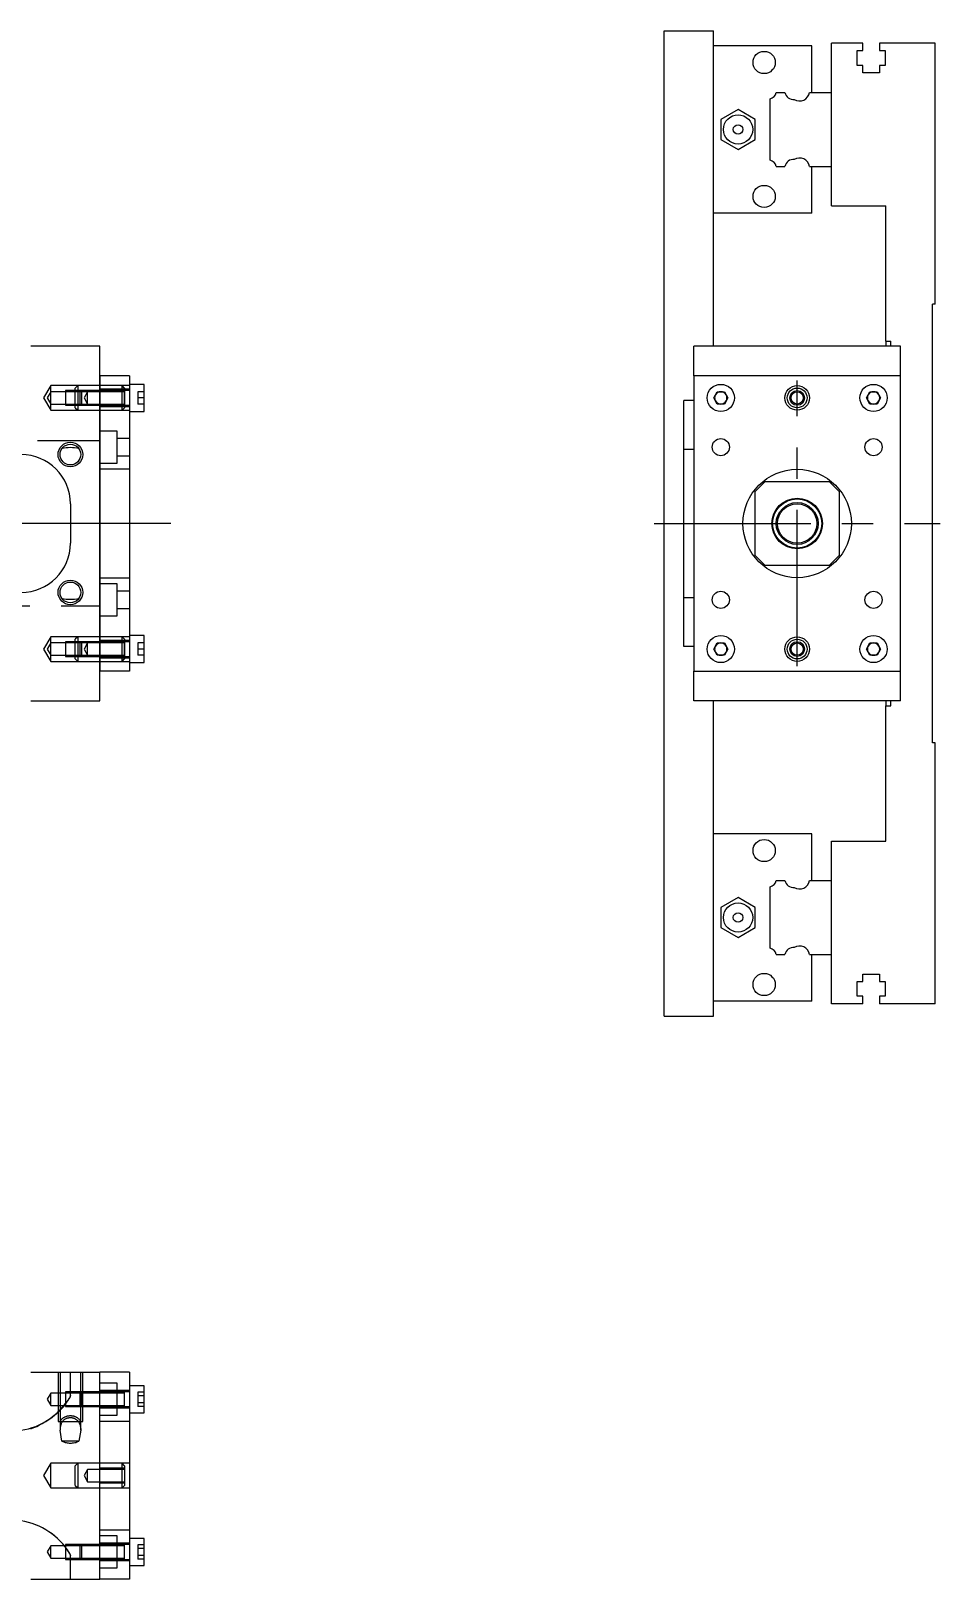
# Model space of a CAD drawing. Extents: x -10 to 540, y -253 to 102.
# Drawn here: x 355 to 539.5, y -214.3 to 100 of the extents above; entities that cross this region are included whole.
import ezdxf

# ---------------------------------------------------------------- set-up
doc = ezdxf.new("R2010")
doc.units = 0
doc.linetypes.add('CENTER', pattern=[50.8, 31.75, -6.35, 6.35, -6.35])
doc.linetypes.add('DASHED', pattern=[19.05, 12.7, -6.35])
doc.layers.get('0').update_dxf_attribs({"linetype": 'CONTINUOUS'})
doc.layers.add('CENTER', color=1, linetype='CENTER')

msp = doc.modelspace()

# ---------------------------------------------------------------- linework, layer by layer
at = {"color": 7, "linetype": 'CONTINUOUS'}
for p, q in [((483.53, -100), (483.53, 100)), ((483.53, 100), (493.53, 100)), ((493.53, 36), (493.53, 100)), ((517.53, 87.5), (517.53, 97.5)), ((523.83, 97.5), (517.53, 97.5)), ((523.83, 96), (523.83, 97.5)), ((527.23, 97.5), (527.23, 96)), ((538.53, 97.5), (527.23, 97.5)), ((538.53, 44.5), (538.53, 97.5)), ((513.53, 97), (493.53, 97)), ((513.53, 87.5), (513.53, 97)), ((522.68, 96), (523.83, 96)), ((522.68, 93), (522.68, 96)), ((527.23, 96), (528.38, 96)), ((528.38, 96), (528.38, 93)), ((523.83, 93), (522.68, 93)), ((523.83, 91.5), (523.83, 93)), ((527.23, 91.5), (523.83, 91.5)), ((527.23, 93), (527.23, 91.5)), ((528.38, 93), (527.23, 93)), ((505.03, 73.752272), (505.03, 86.247728)), ((506.282272, 87.5), (508.05668, 87.5)), ((513.007372, 87.5), (517.53, 87.5)), ((517.53, 72.5), (517.53, 87.5)), ((517.53, 72.5), (517.53, 87.5)), ((495.02996, 82.020726), (495.029959, 77.979274)), ((498.52996, 84.041452), (495.02996, 82.020726)), ((502.029959, 82.020726), (498.52996, 84.041452)), ((502.029959, 77.979274), (502.029959, 82.020726)), ((495.029959, 77.979274), (498.52996, 75.958548)), ((498.52996, 75.958548), (502.029959, 77.979274)), ((506.282272, 72.5), (508.05668, 72.5)), ((513.007372, 72.5), (517.53, 72.5)), ((513.53, 63), (513.53, 72.5)), ((517.53, 64.5), (517.53, 72.5)), ((513.53, 63), (493.53, 63)), ((517.53, 64.5), (528.53, 64.5)), ((528.53, 37), (528.53, 64.5)), ((538.53, 44.5), (538.03, 44.5)), ((538.03, -44.5), (538.03, 44.5)), ((369, 36), (355, 36)), ((369, 30), (369, 36)), ((531.53, 36), (489.53, 36)), ((489.53, 30), (489.53, 36)), ((528.53, 37), (529.53, 37)), ((528.53, 37), (528.53, 36)), ((529.53, 36), (529.53, 37)), ((531.53, 30), (531.53, 36)), ((375, 30), (369, 30)), ((369, 30), (369, -30)), ((369, -30), (369, 30)), ((375, 30), (375, -30)), ((489.53, 30), (489.53, -30)), ((531.53, 30), (489.53, 30)), ((531.53, -30), (531.53, 30)), ((378, 28.25), (375, 28.25)), ((378, 22.75), (378, 28.25)), ((493.586624, 25.5), (494.308312, 26.75)), ((494.308312, 24.25), (493.586624, 25.5)), ((494.308312, 26.75), (495.751688, 26.75)), ((495.751688, 26.75), (496.473376, 25.5)), ((496.473376, 25.5), (495.751688, 24.25)), ((524.586624, 25.5), (525.308312, 26.75)), ((525.308312, 24.25), (524.586624, 25.5)), ((525.308312, 26.75), (526.751688, 26.75)), ((526.751688, 26.75), (527.473376, 25.5)), ((527.473376, 25.5), (526.751688, 24.25)), ((375, 22.75), (378, 22.75)), ((489.53, 25), (487.53, 25)), ((487.53, -25), (487.53, 25)), ((495.751688, 24.25), (494.308312, 24.25)), ((526.751688, 24.25), (525.308312, 24.25)), ((489.53, 15), (487.53, 15)), ((504.03, 8.5), (502.03, 6.5)), ((502.03, -6.5), (502.03, 6.5)), ((504.03, 8.5), (517.03, 8.5)), ((519.03, 6.5), (517.03, 8.5)), ((519.03, 6.5), (519.03, -6.5)), ((363, 4), (363, -4)), ((502.03, -6.5), (504.03, -8.5)), ((517.03, -8.5), (504.03, -8.5)), ((517.03, -8.5), (519.03, -6.5)), ((487.53, -15), (489.53, -15)), ((378, -22.75), (375, -22.75)), ((378, -28.25), (378, -22.75)), ((489.53, -25), (487.53, -25)), ((493.586624, -25.5), (494.308312, -24.25)), ((494.308312, -24.25), (495.751688, -24.25)), ((495.751688, -24.25), (496.473376, -25.5)), ((524.586624, -25.5), (525.308312, -24.25)), ((525.308312, -24.25), (526.751688, -24.25)), ((526.751688, -24.25), (527.473376, -25.5)), ((375, -28.25), (378, -28.25)), ((494.308312, -26.75), (493.586624, -25.5)), ((495.751688, -26.75), (494.308312, -26.75)), ((496.473376, -25.5), (495.751688, -26.75)), ((508.53, -26.999994), (508.53, -27.001024)), ((525.308312, -26.75), (524.586624, -25.5)), ((526.751688, -26.75), (525.308312, -26.75)), ((527.473376, -25.5), (526.751688, -26.75)), ((375, -30), (369, -30)), ((369, -36), (369, -30)), ((489.53, -30), (531.53, -30)), ((489.53, -36), (489.53, -30)), ((531.53, -36), (531.53, -30)), ((355, -36), (369, -36)), ((531.53, -36), (489.53, -36)), ((493.53, -100), (493.53, -36)), ((528.53, -36), (528.53, -37)), ((528.53, -64.5), (528.53, -37)), ((528.53, -37), (529.53, -37)), ((529.53, -37), (529.53, -36)), ((538.53, -44.5), (538.03, -44.5)), ((538.53, -97.5), (538.53, -44.5)), ((513.53, -63), (493.53, -63)), ((513.53, -72.5), (513.53, -63)), ((517.53, -72.5), (517.53, -64.5)), ((517.53, -64.5), (528.53, -64.5)), ((505.03, -86.247728), (505.03, -73.752272)), ((506.282272, -72.5), (508.05668, -72.5)), ((513.007372, -72.5), (517.53, -72.5)), ((517.53, -87.5), (517.53, -72.5)), ((517.53, -87.5), (517.53, -72.5)), ((495.02996, -77.979274), (495.029959, -82.020726)), ((498.52996, -75.958548), (495.02996, -77.979274)), ((502.029959, -77.979274), (498.52996, -75.958548)), ((502.029959, -82.020726), (502.029959, -77.979274)), ((495.029959, -82.020726), (498.52996, -84.041452)), ((498.52996, -84.041452), (502.029959, -82.020726)), ((506.282272, -87.5), (508.05668, -87.5)), ((513.007372, -87.5), (517.53, -87.5)), ((513.53, -97), (513.53, -87.5)), ((517.53, -97.5), (517.53, -87.5)), ((522.68, -93), (523.83, -93)), ((522.68, -96), (522.68, -93)), ((523.83, -91.5), (527.23, -91.5)), ((523.83, -93), (523.83, -91.5)), ((527.23, -91.5), (527.23, -93)), ((527.23, -93), (528.38, -93)), ((528.38, -93), (528.38, -96)), ((513.53, -97), (493.53, -97)), ((523.83, -96), (522.68, -96)), ((523.83, -97.5), (523.83, -96)), ((527.23, -96), (527.23, -97.5)), ((528.38, -96), (527.23, -96)), ((483.53, -100), (493.53, -100)), ((523.83, -97.5), (517.53, -97.5)), ((538.53, -97.5), (527.23, -97.5)), ((355, -172.31), (369, -172.31)), ((375, -172.31), (369, -172.31)), ((369, -214.31), (369, -172.31)), ((375, -172.31), (375, -214.31)), ((378, -175.06), (375, -175.06)), ((378, -180.56), (378, -175.06)), ((375, -180.56), (378, -180.56)), ((378, -206.06), (375, -206.06)), ((378, -211.56), (378, -206.06)), ((375, -211.56), (378, -211.56)), ((355, -214.31), (369, -214.31)), ((375, -214.31), (369, -214.31))]:
    msp.add_line(p, q, dxfattribs=at)
at = {"color": 3, "linetype": 'DASHED'}
for p, q in [((359, 28), (357.556624, 25.5)), ((357.556624, 25.5), (359, 23)), ((359, 26.75), (358.278312, 25.5)), ((358.278312, 25.5), (359, 24.25)), ((359, 26.75), (359, 28)), ((364.5, 28), (359, 28)), ((359, 24.25), (359, 26.75)), ((362, 26.75), (359, 26.75)), ((362, 26.999994), (362, 24.000006)), ((365.25, 26.999994), (362, 26.999994)), ((365, 26.75), (362, 26.75)), ((364.5, 28), (364, 27.5)), ((364, 23.5), (364, 27.5)), ((364.5, 28), (364.5, 23)), ((369, 28), (364.5, 28)), ((365.25, 27), (365, 26.75)), ((365, 24.25), (365, 26.75)), ((369, 26.75), (365, 26.75)), ((365.25, 27), (365.25, 24)), ((369, 27), (365.25, 27)), ((369, 26.999994), (365.25, 26.999994)), ((366.5, 26.75), (365.778312, 25.5)), ((365.778312, 25.5), (366.5, 24.25)), ((366.5, 24.25), (366.5, 26.75)), ((373.5, 28), (369, 28)), ((375, 27.25), (369, 27.25)), ((374, 27), (369, 27)), ((374, 26.75), (369, 26.75)), ((373.5, 27), (373.5, 28)), ((374, 27.5), (373.5, 28)), ((375, 28), (373.5, 28)), ((373.5, 26.75), (373.5, 27)), ((373.5, 24.25), (373.5, 26.75)), ((374, 27), (373.995, 27)), ((374, 27.5), (374, 27.140536)), ((374, 27.140536), (374, 27)), ((374, 23.999994), (374, 27.000006)), ((374, 24.00051), (374, 27.000006)), ((374, 26.875392), (374, 27)), ((374, 27), (374, 26.875392)), ((374.005, 27), (374, 27)), ((375, 27), (374, 27)), ((374, 24.124608), (374, 26.875392)), ((374, 26.875392), (374, 25.498804)), ((374, 25.498804), (374, 24.124608)), ((376.7, 26.75), (376.7, 25.5)), ((378, 26.75), (376.7, 26.75)), ((378, 25.5), (376.7, 25.5)), ((376.7, 25.5), (376.7, 24.25)), ((359, 23), (359, 24.25)), ((359, 24.25), (362, 24.25)), ((359, 23), (364.5, 23)), ((362, 24.25), (365, 24.25)), ((362, 24.000006), (365.25, 24.000006)), ((364, 23.5), (364.5, 23)), ((364.5, 23), (369, 23)), ((365, 24.25), (369, 24.25)), ((365, 24.25), (365.25, 24)), ((365.25, 24.000006), (369, 24.000006)), ((365.25, 24), (369, 24)), ((369, 24.25), (374, 24.25)), ((369, 24), (374, 24)), ((369, 23.75), (375, 23.75)), ((369, 23), (373.5, 23)), ((373.5, 24), (373.5, 24.25)), ((373.5, 23), (373.5, 24)), ((373.5, 23), (374, 23.5)), ((373.5, 23), (375, 23)), ((373.995, 24), (374, 24)), ((374, 24), (374, 24.124608)), ((374, 24.124608), (374, 24)), ((374, 23.999994), (374, 24.00051)), ((374, 24), (374, 23.859464)), ((374, 24), (374.005, 24)), ((374, 24), (375, 24)), ((374, 23.859464), (374, 23.5)), ((378, 24.25), (376.7, 24.25)), ((369, 16.75), (323, 16.75)), ((372.5, 18.75), (369, 18.75)), ((372.5, 12.25), (372.5, 18.75)), ((375, 17.25), (372.5, 17.25)), ((372.5, 13.75), (375, 13.75)), ((369, 12.25), (372.5, 12.25)), ((375, 11), (369, 11)), ((369, -11), (375, -11)), ((372.5, -12.25), (369, -12.25)), ((372.5, -18.75), (372.5, -12.25)), ((375, -13.75), (372.5, -13.75)), ((323, -16.75), (369, -16.75)), ((369, -18.75), (372.5, -18.75)), ((372.5, -17.25), (375, -17.25)), ((359, -23), (357.556624, -25.5)), ((359, -24.25), (358.278312, -25.5)), ((359, -24.25), (359, -23)), ((364.5, -23), (359, -23)), ((359, -26.75), (359, -24.25)), ((362, -24.25), (359, -24.25)), ((362, -24.000006), (362, -26.999994)), ((365.25, -24.000006), (362, -24.000006)), ((365, -24.25), (362, -24.25)), ((364.5, -23), (364, -23.5)), ((364, -27.5), (364, -23.5)), ((364.5, -23), (364.5, -28)), ((369, -23), (364.5, -23)), ((365.25, -24), (365, -24.25)), ((365, -26.75), (365, -24.25)), ((369, -24.25), (365, -24.25)), ((365.25, -24), (365.25, -27)), ((369, -24), (365.25, -24)), ((369, -24.000006), (365.25, -24.000006)), ((366.5, -24.25), (365.778312, -25.5)), ((366.5, -26.75), (366.5, -24.25)), ((373.5, -23), (369, -23)), ((375, -23.75), (369, -23.75)), ((374, -24), (369, -24)), ((374, -24.25), (369, -24.25)), ((373.5, -24), (373.5, -23)), ((374, -23.5), (373.5, -23)), ((375, -23), (373.5, -23)), ((373.5, -24.25), (373.5, -24)), ((373.5, -26.75), (373.5, -24.25)), ((374, -24), (373.995, -24)), ((374, -23.5), (374, -23.859464)), ((374, -23.859464), (374, -24)), ((374, -26.99949), (374, -23.999994)), ((374, -24.124608), (374, -24)), ((374, -24), (374, -24.124608)), ((374.005, -24), (374, -24)), ((375, -24), (374, -24)), ((374, -26.875392), (374, -24.124608)), ((374, -24.124608), (374, -25.501196)), ((376.7, -24.25), (376.7, -25.5)), ((378, -24.25), (376.7, -24.25)), ((357.556624, -25.5), (359, -28)), ((358.278312, -25.5), (359, -26.75)), ((359, -28), (359, -26.75)), ((359, -26.75), (362, -26.75)), ((359, -28), (364.5, -28)), ((362, -26.75), (365, -26.75)), ((362, -26.999994), (365.25, -26.999994)), ((364, -27.5), (364.5, -28)), ((364.5, -28), (369, -28)), ((365, -26.75), (369, -26.75)), ((365, -26.75), (365.25, -27)), ((365.25, -26.999994), (369, -26.999994)), ((365.25, -27), (369, -27)), ((365.778312, -25.5), (366.5, -26.75)), ((369, -26.75), (374, -26.75)), ((369, -27), (374, -27)), ((369, -27.25), (375, -27.25)), ((369, -28), (373.5, -28)), ((373.5, -27), (373.5, -26.75)), ((373.5, -28), (373.5, -27)), ((373.5, -28), (374, -27.5)), ((373.5, -28), (375, -28)), ((373.995, -27), (374, -27)), ((374, -25.501196), (374, -26.875392)), ((374, -27), (374, -26.875392)), ((374, -26.875392), (374, -27)), ((374, -27.000006), (374, -26.99949)), ((374, -27), (374, -27.140536)), ((374, -27), (374.005, -27)), ((374, -27), (375, -27)), ((374, -27.140536), (374, -27.5)), ((378, -25.5), (376.7, -25.5)), ((376.7, -25.5), (376.7, -26.75)), ((378, -26.75), (376.7, -26.75)), ((360.500006, -172.31), (360.500006, -182.31)), ((360.9, -172.31), (365.1, -172.31)), ((360.9, -172.31), (360.9, -182.31)), ((363, -177.044622), (363, -172.31)), ((365.1, -182.31), (365.1, -172.31)), ((365.499994, -182.31), (365.499994, -172.31)), ((372.5, -174.56), (369, -174.56)), ((372.5, -181.06), (372.5, -174.56)), ((359, -176.56), (358.278312, -177.81)), ((358.278312, -177.81), (359, -179.06)), ((359, -179.06), (359, -176.56)), ((362, -176.56), (359, -176.56)), ((359, -179.06), (362, -179.06)), ((362, -176.310006), (362, -179.309994)), ((365.25, -176.310006), (362, -176.310006)), ((365, -176.56), (362, -176.56)), ((362, -179.06), (365, -179.06)), ((362.840926, -177.587602), (362.9594, -177.292522)), ((362.96689, -177.266202), (362.86994, -177.52654)), ((362.9594, -177.292522), (363, -177.044622)), ((363, -177.044622), (362.96689, -177.266202)), ((365.25, -176.31), (365, -176.56)), ((365, -179.06), (365, -176.56)), ((369, -176.56), (365, -176.56)), ((365, -179.06), (369, -179.06)), ((365, -179.06), (365.25, -179.31)), ((365.25, -176.31), (365.25, -179.31)), ((369, -176.31), (365.25, -176.31)), ((369, -176.310006), (365.25, -176.310006)), ((375, -176.06), (369, -176.06)), ((374, -176.31), (369, -176.31)), ((374, -176.56), (369, -176.56)), ((369, -179.06), (374, -179.06)), ((374, -176.31), (373.995, -176.31)), ((374, -177.81), (374, -176.309994)), ((374, -179.310006), (374, -176.309994)), ((374, -177.679962), (374, -176.309994)), ((374, -176.434678), (374, -176.31)), ((374.005, -176.31), (374, -176.31)), ((375, -176.31), (374, -176.31)), ((374, -177.679964), (374, -176.434678)), ((374, -177.813062), (374, -177.679962)), ((374, -177.813062), (374, -177.679964)), ((374, -179.310006), (374, -177.813062)), ((374, -178.010046), (374, -177.813062)), ((374, -179.18533), (374, -178.010046)), ((376.7, -176.366624), (376.7, -177.088312)), ((378, -176.366624), (376.7, -176.366624)), ((378, -177.088312), (376.7, -177.088312)), ((376.7, -177.088312), (376.7, -178.531688)), ((378, -178.531688), (376.7, -178.531688)), ((376.7, -178.531688), (376.7, -179.253376)), ((360.907628, -182.31), (360.969086, -182.20795)), ((360.969086, -182.20795), (361.036096, -182.108238)), ((361.036096, -182.108238), (361.108724, -182.01125)), ((361.108724, -182.01125), (361.18703, -181.91737)), ((361.18703, -181.91737), (361.271082, -181.826986)), ((361.271082, -181.826986), (361.360942, -181.74048)), ((361.360942, -181.74048), (361.456672, -181.658242)), ((361.406876, -182.31), (361.472652, -182.226722)), ((361.456672, -181.658242), (361.530808, -181.600758)), ((361.472652, -182.226722), (361.54368, -182.146042)), ((361.530808, -181.600758), (361.608482, -181.545662)), ((361.54368, -182.146042), (361.619948, -182.0684)), ((361.608482, -181.545662), (361.689542, -181.493172)), ((361.619948, -182.0684), (361.70144, -181.99423)), ((361.689542, -181.493172), (361.773834, -181.44351)), ((361.70144, -181.99423), (361.788144, -181.923974)), ((361.773834, -181.44351), (361.861204, -181.396894)), ((361.788144, -181.923974), (361.880046, -181.858064)), ((361.861204, -181.396894), (361.951502, -181.353544)), ((361.880046, -181.858064), (361.954118, -181.810656)), ((361.951502, -181.353544), (362.044572, -181.313684)), ((361.954118, -181.810656), (362.03135, -181.766094)), ((362, -179.309994), (365.25, -179.309994)), ((362.03135, -181.766094), (362.111578, -181.724638)), ((362.044572, -181.313684), (362.12908, -181.281524)), ((362.111578, -181.724638), (362.175344, -181.694968)), ((362.12908, -181.281524), (362.216032, -181.252168)), ((362.175344, -181.694968), (362.240858, -181.667316)), ((362.216032, -181.252168), (362.305116, -181.225736)), ((362.240858, -181.667316), (362.307978, -181.6418)), ((362.305116, -181.225736), (362.396024, -181.202342)), ((362.307978, -181.6418), (362.376556, -181.618542)), ((362.376556, -181.618542), (362.444896, -181.598084)), ((362.396024, -181.202342), (362.488448, -181.182106)), ((362.444896, -181.598084), (362.514554, -181.579902)), ((362.488448, -181.182106), (362.582076, -181.165144)), ((362.514554, -181.579902), (362.585318, -181.564088)), ((362.582076, -181.165144), (362.6766, -181.151574)), ((362.585318, -181.564088), (362.656978, -181.55073)), ((362.656978, -181.55073), (362.732334, -181.539516)), ((362.6766, -181.151574), (362.77171, -181.141514)), ((362.732334, -181.539516), (362.808494, -181.531048)), ((362.77171, -181.141514), (362.864904, -181.135142)), ((362.808494, -181.531048), (362.885162, -181.525372)), ((362.864904, -181.135142), (362.958756, -181.1321)), ((362.885162, -181.525372), (362.96204, -181.522534)), ((362.958756, -181.1321), (363.052902, -181.132368)), ((362.96204, -181.522534), (363.025968, -181.522356)), ((363.025968, -181.522356), (363.089908, -181.524142)), ((363.052902, -181.132368), (363.146974, -181.135924)), ((363.089908, -181.524142), (363.15368, -181.527882)), ((363.146974, -181.135924), (363.240604, -181.14275)), ((363.15368, -181.527882), (363.21711, -181.53356)), ((363.21711, -181.53356), (363.282064, -181.541436)), ((363.240604, -181.14275), (363.333426, -181.152822)), ((363.282064, -181.541436), (363.346536, -181.551334)), ((363.333426, -181.152822), (363.425072, -181.16612)), ((363.346536, -181.551334), (363.410354, -181.563204)), ((363.410354, -181.563204), (363.473348, -181.576996)), ((363.425072, -181.16612), (363.52405, -181.18437)), ((363.473348, -181.576996), (363.552576, -181.597398)), ((363.52405, -181.18437), (363.621698, -181.206386)), ((363.552576, -181.597398), (363.630374, -181.620842)), ((363.621698, -181.206386), (363.717682, -181.232008)), ((363.630374, -181.620842), (363.706522, -181.647168)), ((363.706522, -181.647168), (363.780796, -181.676218)), ((363.717682, -181.232008), (363.811672, -181.261076)), ((363.780796, -181.676218), (363.852978, -181.70783)), ((363.811672, -181.261076), (363.90333, -181.29343)), ((363.852978, -181.70783), (363.922846, -181.741844)), ((363.90333, -181.29343), (363.992326, -181.32891)), ((363.922846, -181.741844), (363.993214, -181.779754)), ((363.992326, -181.32891), (364.085662, -181.37077)), ((363.993214, -181.779754), (364.061216, -181.820088)), ((364.061216, -181.820088), (364.126752, -181.862668)), ((364.085662, -181.37077), (364.176062, -181.416126)), ((364.126752, -181.862668), (364.189732, -181.907316)), ((364.176062, -181.416126), (364.263364, -181.46475)), ((364.189732, -181.907316), (364.272016, -181.97174)), ((364.263364, -181.46475), (364.347404, -181.51641)), ((364.272016, -181.97174), (364.34967, -182.039612)), ((364.347404, -181.51641), (364.428022, -181.570876)), ((364.34967, -182.039612), (364.42265, -182.110546)), ((364.42265, -182.110546), (364.482862, -182.17506)), ((364.428022, -181.570876), (364.505054, -181.627916)), ((364.482862, -182.17506), (364.539674, -182.241612)), ((364.505054, -181.627916), (364.608234, -181.712994)), ((364.539674, -182.241612), (364.593124, -182.31)), ((364.608234, -181.712994), (364.70488, -181.80296)), ((364.70488, -181.80296), (364.795058, -181.897352)), ((364.795058, -181.897352), (364.87883, -181.995712)), ((364.87883, -181.995712), (364.956264, -182.097578)), ((364.956264, -182.097578), (365.027422, -182.202494)), ((365.027422, -182.202494), (365.092372, -182.31)), ((365.25, -179.309994), (369, -179.309994)), ((365.25, -179.31), (369, -179.31)), ((369, -179.31), (374, -179.31)), ((369, -179.56), (375, -179.56)), ((369, -181.06), (372.5, -181.06)), ((373.995, -179.31), (374, -179.31)), ((374, -179.31), (374, -179.18533)), ((374, -179.31), (374.005, -179.31)), ((374, -179.31), (375, -179.31)), ((378, -179.253376), (376.7, -179.253376)), ((360.500006, -182.31), (365.499994, -182.31)), ((360.9, -182.31), (360.9, -184.115886)), ((361.28872, -186.31), (360.9, -184.115388)), ((361.13103, -182.800114), (361.252108, -182.54899)), ((361.252108, -182.54899), (361.406876, -182.31)), ((364.593124, -182.31), (364.655346, -182.397862)), ((364.655346, -182.397862), (364.712702, -182.488234)), ((365.1, -184.114916), (364.71128, -186.31)), ((364.712702, -182.488234), (364.765332, -182.58083)), ((364.765332, -182.58083), (364.813372, -182.675362)), ((364.813372, -182.675362), (364.8719, -182.80724)), ((364.8719, -182.80724), (364.92278, -182.9422)), ((364.92278, -182.9422), (364.966392, -183.079764)), ((364.966392, -183.079764), (365.010876, -183.252894)), ((365.010876, -183.252894), (365.045674, -183.429318)), ((365.045674, -183.429318), (365.071382, -183.608488)), ((365.071382, -183.608488), (365.0886, -183.789854)), ((365.0886, -183.789854), (365.099466, -184.041366)), ((365.099466, -184.041366), (365.1, -184.114916)), ((365.1, -184.115234), (365.1, -182.31)), ((365.1, -184.115886), (365.1, -184.115234)), ((375, -182.31), (369, -182.31)), ((364.71128, -186.31), (361.28872, -186.31)), ((359, -190.81), (357.556624, -193.31)), ((359, -195.81), (359, -190.81)), ((364.5, -190.81), (359, -190.81)), ((364.5, -190.81), (364, -191.31)), ((364, -195.31), (364, -191.31)), ((364.5, -190.81), (364.5, -195.81)), ((369, -190.81), (364.5, -190.81)), ((373.5, -190.81), (369, -190.81)), ((373.5, -195.81), (373.5, -190.81)), ((374, -191.31), (373.5, -190.81)), ((375, -190.81), (373.5, -190.81)), ((374, -191.31), (374, -195.31)), ((357.556624, -193.31), (359, -195.81)), ((366.5, -192.06), (365.778312, -193.31)), ((365.778312, -193.31), (366.5, -194.56)), ((366.5, -194.56), (366.5, -192.06)), ((369, -192.06), (366.5, -192.06)), ((366.5, -194.56), (369, -194.56)), ((374, -191.810006), (369, -191.810006)), ((374, -192.06), (369, -192.06)), ((369, -194.56), (374, -194.56)), ((369, -194.809994), (374, -194.809994)), ((359, -195.81), (364.5, -195.81)), ((364, -195.31), (364.5, -195.81)), ((364.5, -195.81), (369, -195.81)), ((369, -195.81), (373.5, -195.81)), ((373.5, -195.81), (374, -195.31)), ((373.5, -195.81), (375, -195.81)), ((362, -207.310006), (362, -210.309994)), ((365.25, -207.310006), (362, -207.310006)), ((365.25, -207.31), (365, -207.56)), ((365.25, -207.31), (365.25, -210.31)), ((369, -207.31), (365.25, -207.31)), ((369, -207.310006), (365.25, -207.310006)), ((369, -204.31), (375, -204.31)), ((372.5, -205.56), (369, -205.56)), ((375, -207.06), (369, -207.06)), ((374, -207.31), (369, -207.31)), ((372.5, -212.06), (372.5, -205.56)), ((374, -207.31), (373.995, -207.31)), ((374, -208.679962), (374, -207.309994)), ((374, -207.434678), (374, -207.31)), ((375, -207.31), (374, -207.31)), ((374.005, -207.31), (374, -207.31)), ((374, -208.679964), (374, -207.434678)), ((376.7, -207.366624), (376.7, -208.088312)), ((378, -207.366624), (376.7, -207.366624)), ((359, -207.56), (358.278312, -208.81)), ((358.278312, -208.81), (359, -210.06)), ((359, -210.06), (359, -207.56)), ((362, -207.56), (359, -207.56)), ((359, -210.06), (362, -210.06)), ((365, -207.56), (362, -207.56)), ((362, -210.06), (365, -210.06)), ((362, -210.309994), (365.25, -210.309994)), ((362.840926, -209.032398), (362.9594, -209.327478)), ((362.96689, -209.353798), (362.86994, -209.09346)), ((362.9594, -209.327478), (363, -209.575378)), ((363, -209.575378), (362.96689, -209.353798)), ((363, -214.31), (363, -209.575378)), ((365, -210.06), (365, -207.56)), ((369, -207.56), (365, -207.56)), ((365, -210.06), (369, -210.06)), ((365, -210.06), (365.25, -210.31)), ((365.25, -210.309994), (369, -210.309994)), ((365.25, -210.31), (369, -210.31)), ((374, -207.56), (369, -207.56)), ((369, -210.06), (374, -210.06)), ((369, -210.31), (374, -210.31)), ((369, -210.56), (375, -210.56)), ((373.995, -210.31), (374, -210.31)), ((374, -208.813062), (374, -208.679962)), ((374, -208.813062), (374, -208.679964)), ((374, -210.310006), (374, -208.813062)), ((374, -209.010046), (374, -208.813062)), ((374, -210.18533), (374, -209.010046)), ((374, -210.31), (374, -210.18533)), ((374, -210.31), (375, -210.31)), ((374, -210.31), (374.005, -210.31)), ((376.7, -208.088312), (376.7, -209.531688)), ((378, -208.088312), (376.7, -208.088312)), ((378, -209.531688), (376.7, -209.531688)), ((376.7, -209.531688), (376.7, -210.253376)), ((378, -210.253376), (376.7, -210.253376)), ((369, -212.06), (372.5, -212.06))]:
    msp.add_line(p, q, dxfattribs=at)
at = {"color": 7, "linetype": 'CONTINUOUS'}
for centre, radius in [((503.829959, 93.6), 2.25), ((498.52996, 80), 2.97), ((498.52996, 80), 0.97), ((503.829959, 66.4), 2.25), ((495.03, 25.5), 2.75), ((510.53, 25.5), 2.5), ((510.53, 25.5), 2), ((510.53, 25.5), 1.25), ((526.03, 25.5), 2.75), ((363, 14), 2.1), ((495.03, 15.5), 1.75), ((526.03, 15.5), 1.75), ((510.53, 0), 11), ((510.53, 0), 5.125), ((510.53, 0), 5), ((510.53, 0), 4.25), ((510.53, 0), 4), ((363, -14), 2.1), ((495.03, -15.5), 1.75), ((526.03, -15.5), 1.75), ((495.03, -25.5), 2.75), ((510.53, -25.5), 2.5), ((510.53, -25.5), 2), ((510.53, -25.5), 1.25), ((526.03, -25.5), 2.75), ((503.829959, -66.4), 2.25), ((498.52996, -80), 2.97), ((498.52996, -80), 0.97), ((503.829959, -93.6), 2.25)]:
    msp.add_circle(centre, radius, dxfattribs=at)
at = {"color": 3, "linetype": 'CONTINUOUS'}
for centre, radius in [((510.53, 25.5), 1.5), ((363, 14), 2.5), ((363, -14), 2.5), ((510.53, -25.5), 1.5)]:
    msp.add_circle(centre, radius, dxfattribs=at)
at = {"color": 7, "linetype": 'CONTINUOUS'}
for centre, radius, start, end in [((504.63, 87.9), 1.7, 283.608961, 346.391039), ((509.73, 87.8), 1.7, 190.164249, 277.540197), ((511.03, 87.8), 2, 237.42103, 351.373073), ((504.63, 72.1), 1.7, 13.608961, 76.391039), ((509.73, 72.2), 1.7, 82.459803, 169.835751), ((511.03, 72.2), 2, 8.626927, 122.57897), ((495.03, 25.5), 1.25, 150, 180), ((495.03, 25.5), 1.25, 180, 210), ((495.03, 25.5), 1.25, 90, 150), ((495.03, 25.5), 1.25, 30, 90), ((495.03, 25.5), 1.25, 330, 30), ((526.03, 25.5), 1.25, 150, 180), ((526.03, 25.5), 1.25, 180, 210), ((526.03, 25.5), 1.25, 90, 150), ((526.03, 25.5), 1.25, 30, 90), ((526.03, 25.5), 1.25, 330, 30), ((495.03, 25.5), 1.25, 210, 270), ((495.03, 25.5), 1.25, 270, 330), ((526.03, 25.5), 1.25, 210, 270), ((526.03, 25.5), 1.25, 270, 330), ((353, 4), 10, 0, 90), ((363, 7.154514), 8.242272, 78.016948, 101.983052), ((353, -4), 10, 270, 0), ((363, -7.154514), 8.242272, 258.016948, 281.983052), ((495.03, -25.5), 1.25, 150, 180), ((495.03, -25.5), 1.25, 90, 150), ((495.03, -25.5), 1.25, 30, 90), ((495.03, -25.5), 1.25, 330, 30), ((526.03, -25.5), 1.25, 150, 180), ((526.03, -25.5), 1.25, 90, 150), ((526.03, -25.5), 1.25, 30, 90), ((526.03, -25.5), 1.25, 330, 30), ((495.03, -25.5), 1.25, 180, 210), ((495.03, -25.5), 1.25, 210, 270), ((495.03, -25.5), 1.25, 270, 330), ((526.03, -25.5), 1.25, 180, 210), ((526.03, -25.5), 1.25, 210, 270), ((526.03, -25.5), 1.25, 270, 330), ((504.63, -72.1), 1.7, 283.608961, 346.391039), ((509.73, -72.2), 1.7, 190.164249, 277.540197), ((511.03, -72.2), 2, 237.42103, 351.373073), ((504.63, -87.9), 1.7, 13.608961, 76.391039), ((509.73, -87.8), 1.7, 82.459803, 169.835751), ((511.03, -87.8), 2, 8.626927, 122.57897)]:
    msp.add_arc(centre, radius, start, end, dxfattribs=at)
at = {"color": 3, "linetype": 'DASHED'}
for centre, radius, start, end in [((350.798725, -170.128539), 14.157848, 278.94468998, 328.49741024), ((349.046423, -168.265785), 16.648862, 290.9532474, 325.95062329), ((364.314146, -184.037161), 3.415042, 158.7624981, 181.31256833), ((363, -182.886358), 3.827506, 243.442195, 296.557805), ((350.798725, -216.491461), 14.157848, 31.50258976, 81.05531002), ((350.815867, -216.481516), 14.145367, 31.77681625, 81.11763622)]:
    msp.add_arc(centre, radius, start, end, dxfattribs=at)
at = {"layer": 'CENTER', "color": 1, "linetype": 'CENTER'}
for p, q in [((510.53, -29), (510.53, 29)), ((383.361871, 0), (-10.32213, 0)), ((481.53, 0), (539.53, 0))]:
    msp.add_line(p, q, dxfattribs=at)

doc.saveas('drawing.dxf')
